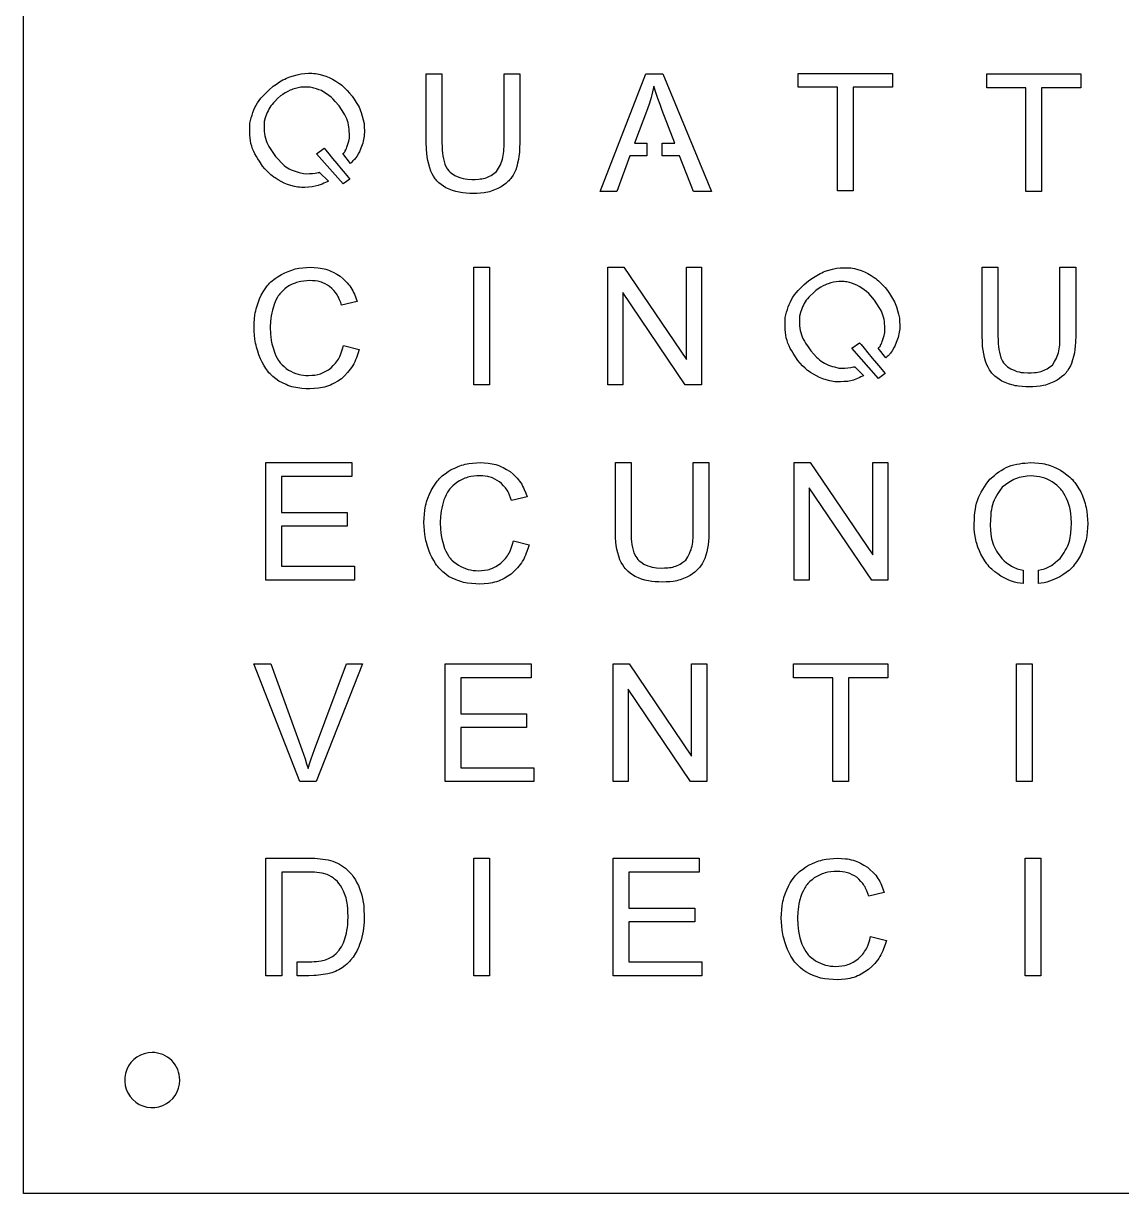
# Model space of a CAD drawing. Header units: millimetres. Extents: x 0 to 210, y 0 to 210.
# Drawn here: x 0.2 to 98.6, y 0 to 104.9 of the extents above; entities that cross this region are included whole.
import ezdxf

# ---------------------------------------------------------------- set-up
doc = ezdxf.new("R2010")
doc.units = ezdxf.units.MM
doc.layers.get('0').update_dxf_attribs({"linetype": 'CONTINUOUS'})

msp = doc.modelspace()

# ---------------------------------------------------------------- linework, layer by layer
at = {"color": 1}
for points in [[(0.188195, 209.743204), (210.099485, 209.743204), (210.099485, -0.030876), (0.188195, -0.030876)], [(42.584837, 91.56827), (42.584837, 91.56827), (42.760037, 91.87776), (42.921461, 92.1911), (42.992281, 92.35036), (43.055341, 92.51202), (43.107731, 92.67656), (43.149441, 92.84398), (43.182421, 93.014), (43.206671, 93.18631), (43.224131, 93.36055), (43.235771, 93.53642), (43.245471, 93.89171), (43.246227, 94.24959), (43.246227, 100.33128), (44.655607, 100.33128), (44.655607, 94.24246), (44.655607, 94.24246), (44.640087, 93.60024), (44.620687, 93.28095), (44.586737, 92.96377), (44.534347, 92.64947), (44.463527, 92.33786), (44.381067, 92.02808), (44.292787, 91.71925), (44.292787, 91.71925), (44.176569, 91.48934), (44.054143, 91.26461), (43.919299, 91.05024), (43.845569, 90.94858), (43.766019, 90.85148), (43.680649, 90.75928), (43.590429, 90.67098), (43.397282, 90.50539), (43.192397, 90.34958), (42.981691, 90.19877), (42.981691, 90.19877), (42.687169, 90.06053), (42.390416, 89.93113), (42.089103, 89.81939), (41.936118, 89.77329), (41.781193, 89.73389), (41.624328, 89.70219), (41.465814, 89.67719), (41.144905, 89.64359), (40.820212, 89.62439), (40.49358, 89.61289), (40.49358, 89.61289), (40.175581, 89.62349), (39.859038, 89.63979), (39.545404, 89.66959), (39.390091, 89.69169), (39.236039, 89.71949), (39.083443, 89.75309), (38.932398, 89.79339), (38.633899, 89.89069), (38.338794, 90.00339), (38.045436, 90.12377), (38.045436, 90.12377), (37.827261, 90.26499), (37.615197, 90.41167), (37.415453, 90.5694), (37.322323, 90.6539), (37.234043, 90.7432), (37.152553, 90.8382), (37.075913, 90.938), (36.936024, 91.14958), (36.808553, 91.37229), (36.687291, 91.60058), (36.687291, 91.60058), (36.587851, 91.92294), (36.494721, 92.24635), (36.415171, 92.57198), (36.355991, 92.90087), (36.318161, 93.23321), (36.295851, 93.56815), (36.279361, 94.24234), (36.279361, 100.33116), (37.688547, 100.33116), (37.688547, 94.24953), (37.688547, 94.24953), (37.695147, 93.73556), (37.706787, 93.47982), (37.729097, 93.22552), (37.765957, 92.97324), (37.817377, 92.72297), (37.945236, 92.2259), (37.945236, 92.2259), (38.104914, 91.92168), (38.195134, 91.77874), (38.298255, 91.64674), (38.416898, 91.52809), (38.548056, 91.42038), (38.831325, 91.22301), (38.831325, 91.22301), (39.198702, 91.06586), (39.385349, 90.99966), (39.575585, 90.94786), (39.769896, 90.91326), (39.967409, 90.89216), (40.367769, 90.87106), (40.367769, 90.87106), (40.672477, 90.87906), (40.973887, 90.89636), (41.122312, 90.91176), (41.2687, 90.93286), (41.412663, 90.96066), (41.553813, 90.99716), (41.691664, 91.04226), (41.825926, 91.09796), (41.957083, 91.16226), (42.085524, 91.23426), (42.336586, 91.39505)], [(56.03718, 92.98444), (54.517373, 92.98444), (53.347792, 89.79266), (51.851306, 89.79266), (55.941208, 100.33128), (57.459492, 100.33128), (61.818179, 89.79266), (60.212732, 89.79266), (58.970499, 92.98444), (57.421638, 92.98444), (57.421638, 94.12025), (58.534634, 94.12025), (57.423171, 97.03886), (57.423171, 97.03886), (57.219547, 97.58029), (57.023393, 98.12421), (56.84082, 98.67265), (56.667657, 99.22425), (56.667657, 99.22425), (56.551536, 98.71345), (56.488476, 98.45934), (56.420566, 98.20677), (56.264671, 97.70701), (56.09403, 97.21137), (54.924449, 94.12023), (56.037454, 94.12023)], [(74.51883, 99.12965), (74.51883, 89.83467), (73.109518, 89.83467), (73.109518, 99.12965), (69.600774, 99.12965), (69.600774, 100.37329), (78.042106, 100.37329), (78.042106, 99.12965)], [(91.403289, 99.08764), (91.403289, 89.79266), (89.993977, 89.79266), (89.993977, 99.08764), (86.485233, 99.08764), (86.485233, 100.33128), (94.926565, 100.33128), (94.926565, 99.08764)], [(29.431168, 90.89943)], [(25.7415, 73.29364), (25.7415, 73.29364), (26.014874, 73.31284), (26.285435, 73.34064), (26.550272, 73.38484), (26.679684, 73.41554), (26.806573, 73.45294), (26.930648, 73.49904), (27.052105, 73.55184), (27.288615, 73.67664), (27.519111, 73.81862), (27.746599, 73.96924), (27.746599, 73.96924), (27.949835, 74.18408), (28.144437, 74.40372), (28.235627, 74.51691), (28.321967, 74.63306), (28.401517, 74.75277), (28.473307, 74.87671), (28.538307, 75.00477), (28.596517, 75.13657), (28.696437, 75.40902), (28.781807, 75.68981), (28.859417, 75.97483), (30.268729, 75.62261), (30.268729, 75.62261), (30.149019, 75.24668), (30.019413, 74.87671), (29.947623, 74.69585), (29.870013, 74.51873), (29.784643, 74.34603), (29.691513, 74.17861), (29.588197, 74.01704), (29.475374, 73.86134), (29.354306, 73.71052), (29.226447, 73.56393), (28.955692, 73.27988), (28.674072, 73.00244), (28.674072, 73.00244), (28.352096, 72.80017), (28.026142, 72.60962), (27.860546, 72.52222), (27.692428, 72.44252), (27.5214, 72.37152), (27.346976, 72.31102), (27.168962, 72.26112), (26.987748, 72.22082), (26.803817, 72.18822), (26.617558, 72.16232), (26.240092, 72.12582), (25.85894, 72.10082), (25.85894, 72.10082), (25.489817, 72.11522), (25.122925, 72.13822), (24.76069, 72.17952), (24.582095, 72.20932), (24.405536, 72.24672), (24.231209, 72.29282), (24.059308, 72.34752), (23.889443, 72.40992), (23.721228, 72.47902), (23.388484, 72.63127), (23.058456, 72.7937), (23.058456, 72.7937), (22.796044, 72.99866), (22.541102, 73.20957), (22.418772, 73.3192), (22.301099, 73.43257), (22.188956, 73.55045), (22.083409, 73.67362), (21.984749, 73.80235), (21.892589, 73.93608), (21.722434, 74.21553), (21.566345, 74.50631), (21.41724, 74.80275), (21.41724, 74.80275), (21.293456, 75.14536), (21.176559, 75.48933), (21.073437, 75.83607), (21.028817, 76.01088), (20.990987, 76.18685), (20.958977, 76.36406), (20.932787, 76.54242), (20.894957, 76.90203), (20.870707, 77.26423), (20.853247, 77.62778), (20.853247, 77.62778), (20.869737, 78.00073), (20.893987, 78.37195), (20.933757, 78.73972), (20.961887, 78.92173), (20.996807, 79.1023), (21.039487, 79.28115), (21.089937, 79.45826), (21.20858, 79.80856), (21.344297, 80.15502), (21.488551, 80.49955), (21.488551, 80.49955), (21.661907, 80.78256), (21.841958, 81.05922), (22.035396, 81.32312), (22.139196, 81.4483), (22.248915, 81.56792), (22.365036, 81.68138), (22.487171, 81.78909), (22.614351, 81.89191), (22.7458, 81.99071), (23.018204, 82.17935), (23.297398, 82.36145), (23.297398, 82.36145), (23.60492, 82.50123), (23.914479, 82.63322), (24.227918, 82.74977), (24.386723, 82.79967), (24.547275, 82.84287), (24.70967, 82.87837), (24.873713, 82.90717), (25.205973, 82.94937), (25.542015, 82.97627), (25.879998, 82.99647), (25.879998, 82.99647), (26.240875, 82.97537), (26.598648, 82.94467), (26.7754, 82.92257), (26.950212, 82.89377), (27.122696, 82.85827), (27.29256, 82.81407), (27.45932, 82.76037), (27.62317, 82.69697), (27.784498, 82.62497), (27.943691, 82.54627), (28.257421, 82.37472), (28.567756, 82.19242), (28.567756, 82.19242), (28.828131, 81.95627), (29.079387, 81.71397), (29.198612, 81.58859), (29.312114, 81.45938), (29.418728, 81.32556), (29.517198, 81.18646), (29.607418, 81.04169), (29.689878, 80.89194), (29.765548, 80.73786), (29.836368, 80.58014), (29.965586, 80.25691), (30.086169, 79.92793), (28.698655, 79.60441), (28.698655, 79.60441), (28.611345, 79.84402), (28.518215, 80.07999), (28.413639, 80.30865), (28.355429, 80.41905), (28.292369, 80.52628), (28.223489, 80.62986), (28.148789, 80.72966), (27.985134, 80.92012), (27.80809, 81.10185), (27.624354, 81.27925), (27.624354, 81.27925), (27.419662, 81.39896), (27.21274, 81.51156), (27.001356, 81.60976), (26.893286, 81.65106), (26.783277, 81.68656), (26.671231, 81.71536), (26.557438, 81.73836), (26.325584, 81.77096), (26.089656, 81.79016), (25.851787, 81.80356), (25.851787, 81.80356), (25.577928, 81.78916), (25.306203, 81.76706), (25.038747, 81.73056), (24.907298, 81.70466), (24.777693, 81.67296), (24.650222, 81.63356), (24.524885, 81.58746), (24.279159, 81.47841), (24.038186, 81.35351), (23.799638, 81.22065), (23.799638, 81.22065), (23.607753, 81.05938), (23.421979, 80.89378), (23.248234, 80.71935), (23.167714, 80.62715), (23.093014, 80.53115), (23.023164, 80.43125), (22.959134, 80.32757), (22.843207, 80.1111), (22.739213, 79.88598), (22.641133, 79.65655), (22.641133, 79.65655), (22.499887, 79.15995), (22.438767, 78.91007), (22.390267, 78.65827), (22.355347, 78.40416), (22.333037, 78.14813), (22.306847, 77.63291), (22.306847, 77.63291), (22.331097, 77.0334), (22.355347, 76.73571), (22.394147, 76.44052), (22.452357, 76.14859), (22.527057, 75.85945), (22.703227, 75.28586), (22.703227, 75.28586), (22.810423, 75.06055), (22.923536, 74.83995), (23.048291, 74.62885), (23.117171, 74.52834), (23.190901, 74.43194), (23.270451, 74.34074), (23.354851, 74.25334), (23.537715, 74.08957), (23.732996, 73.93587), (23.934485, 73.78717), (23.934485, 73.78717), (24.14781, 73.67966), (24.362784, 73.5779), (24.581057, 73.4877), (24.80418, 73.4147), (25.033317, 73.3638), (25.267305, 73.3302), (25.504495, 73.3081)], [(41.940768, 82.99654), (41.940768, 72.45791), (40.531456, 72.45791), (40.531456, 82.99654)], [(53.891232, 80.73929), (53.891232, 72.45792), (52.540038, 72.45792), (52.540038, 82.99654), (53.985671, 82.99654), (59.579315, 74.72235), (59.579315, 82.99654), (60.930508, 82.99654), (60.930508, 72.45792), (59.484885, 72.45792)], [(92.390637, 74.23351), (92.390637, 74.23351), (92.565837, 74.54301), (92.727262, 74.85635), (92.798082, 75.01561), (92.861142, 75.17727), (92.913532, 75.34181), (92.955242, 75.50923), (92.988222, 75.67924), (93.012472, 75.85156), (93.029932, 76.02579), (93.041572, 76.20166), (93.051272, 76.55695), (93.052039, 76.91483), (93.052039, 82.99654), (94.461012, 82.99654), (94.461012, 76.90771), (94.461012, 76.90771), (94.445492, 76.26548), (94.426092, 75.94619), (94.392142, 75.62902), (94.339752, 75.31472), (94.268932, 75.00311), (94.186472, 74.69332), (94.098192, 74.3845), (94.098192, 74.3845), (93.981974, 74.15458), (93.859548, 73.92985), (93.724704, 73.71549), (93.650974, 73.61383), (93.571424, 73.51673), (93.486054, 73.42453), (93.395834, 73.33623), (93.202687, 73.17063), (92.997802, 73.01483), (92.787097, 72.86402), (92.787097, 72.86402), (92.492574, 72.72578), (92.195821, 72.59637), (91.894508, 72.48463), (91.741523, 72.43853), (91.586598, 72.39913), (91.42983, 72.36743), (91.271316, 72.34243), (90.950407, 72.30883), (90.625714, 72.28963), (90.299082, 72.27813), (90.299082, 72.27813), (89.981083, 72.28873), (89.66454, 72.30503), (89.350906, 72.33483), (89.195593, 72.35693), (89.041542, 72.38473), (88.888945, 72.41833), (88.7379, 72.45863), (88.439401, 72.55603), (88.144296, 72.66873), (87.850938, 72.78911), (87.850938, 72.78911), (87.632763, 72.93032), (87.420699, 73.07701), (87.220956, 73.23473), (87.127826, 73.31923), (87.039546, 73.40853), (86.958056, 73.50353), (86.881416, 73.60333), (86.741527, 73.81482), (86.614056, 74.03753), (86.492794, 74.26581), (86.492794, 74.26581), (86.393354, 74.58818), (86.301194, 74.91159), (86.221644, 75.23722), (86.162464, 75.56611), (86.124634, 75.89845), (86.102324, 76.23339), (86.085834, 76.90758), (86.085834, 82.99651), (87.494884, 82.99651), (87.494884, 76.91487), (87.494884, 76.91487), (87.501484, 76.4009), (87.513124, 76.14516), (87.536404, 75.89086), (87.573264, 75.63858), (87.624684, 75.38831), (87.752543, 74.89123), (87.752543, 74.89123), (87.912222, 74.58701), (88.002442, 74.44407), (88.105564, 74.31208), (88.224207, 74.19352), (88.355364, 74.08581), (88.638633, 73.88844), (88.638633, 73.88844), (89.00601, 73.73129), (89.192657, 73.66509), (89.382894, 73.61329), (89.577205, 73.57869), (89.774717, 73.55759), (90.175077, 73.53649), (90.175077, 73.53649), (90.479786, 73.54449), (90.781196, 73.56179), (90.929621, 73.57719), (91.076009, 73.59829), (91.219972, 73.62609), (91.361121, 73.66259), (91.498972, 73.70769), (91.633234, 73.76339), (91.764392, 73.82769), (91.892833, 73.89969), (92.143895, 74.06048)], [(77.393566, 73.47246)], [(29.853471, 56.20201), (29.853471, 54.95836), (21.906124, 54.95836), (21.906124, 65.49699), (29.606484, 65.49699), (29.606484, 64.25335), (23.315436, 64.25335), (23.315436, 61.02563), (29.206929, 61.02563), (29.206929, 59.78917), (23.315436, 59.78917), (23.315436, 56.20201)], [(40.963994, 55.79409), (40.963994, 55.79409), (41.237368, 55.81329), (41.507929, 55.84109), (41.772766, 55.88529), (41.902177, 55.91599), (42.029067, 55.95339), (42.153142, 55.99949), (42.274599, 56.05229), (42.511109, 56.17709), (42.741605, 56.31907), (42.969093, 56.46969), (42.969093, 56.46969), (43.172329, 56.68453), (43.366931, 56.90417), (43.458121, 57.01736), (43.544461, 57.13351), (43.624011, 57.25322), (43.695801, 57.37716), (43.760801, 57.50522), (43.819011, 57.63702), (43.918931, 57.90946), (44.004301, 58.19026), (44.081911, 58.47528), (45.491224, 58.12306), (45.491224, 58.12306), (45.371513, 57.74713), (45.241908, 57.37716), (45.170118, 57.1963), (45.092508, 57.01918), (45.007138, 56.84648), (44.914008, 56.67906), (44.810693, 56.51749), (44.69787, 56.36179), (44.576802, 56.21097), (44.448943, 56.06438), (44.178188, 55.78033), (43.896568, 55.50289), (43.896568, 55.50289), (43.574592, 55.30062), (43.248638, 55.11007), (43.083042, 55.02267), (42.914924, 54.94297), (42.743895, 54.87197), (42.569472, 54.81147), (42.391458, 54.76157), (42.210244, 54.72127), (42.026313, 54.68867), (41.840054, 54.66277), (41.462588, 54.62627), (41.081436, 54.60127), (41.081436, 54.60127), (40.712313, 54.61567), (40.345421, 54.63867), (39.983186, 54.67997), (39.80459, 54.70977), (39.628032, 54.74717), (39.453705, 54.79327), (39.281804, 54.84797), (39.111939, 54.91037), (38.943724, 54.97947), (38.61098, 55.13172), (38.280952, 55.29415), (38.280952, 55.29415), (38.01854, 55.49911), (37.763598, 55.71002), (37.641268, 55.81965), (37.523595, 55.93302), (37.411451, 56.0509), (37.305905, 56.17407), (37.207245, 56.3028), (37.115085, 56.43653), (36.94493, 56.71598), (36.788841, 57.00676), (36.639736, 57.3032), (36.639736, 57.3032), (36.515951, 57.64581), (36.399054, 57.98977), (36.295933, 58.33652), (36.251303, 58.51133), (36.213473, 58.6873), (36.181463, 58.86451), (36.155273, 59.04287), (36.117443, 59.40248), (36.093193, 59.76468), (36.075733, 60.12823), (36.075733, 60.12823), (36.092223, 60.50118), (36.116473, 60.8724), (36.156243, 61.24017), (36.184373, 61.42218), (36.219293, 61.60275), (36.261973, 61.7816), (36.312423, 61.95871), (36.431066, 62.30901), (36.566783, 62.65547), (36.711037, 63), (36.711037, 63), (36.884393, 63.28301), (37.064444, 63.55967), (37.257882, 63.82357), (37.361682, 63.94875), (37.471401, 64.06836), (37.587522, 64.18183), (37.709657, 64.28954), (37.836837, 64.39236), (37.968286, 64.49116), (38.24069, 64.6798), (38.519884, 64.8619), (38.519884, 64.8619), (38.827406, 65.00168), (39.136965, 65.13367), (39.450404, 65.25022), (39.609209, 65.30012), (39.769761, 65.34332), (39.932156, 65.37882), (40.096199, 65.40762), (40.428459, 65.44982), (40.764501, 65.47672), (41.102484, 65.49692), (41.102484, 65.49692), (41.463361, 65.47582), (41.821134, 65.44512), (41.997886, 65.42302), (42.172698, 65.39422), (42.345181, 65.35872), (42.515046, 65.31452), (42.681806, 65.26072), (42.845656, 65.19732), (43.006983, 65.12532), (43.166177, 65.04662), (43.479907, 64.87507), (43.790242, 64.69277), (43.790242, 64.69277), (44.050617, 64.45662), (44.301873, 64.21432), (44.421098, 64.08894), (44.534599, 63.95973), (44.641213, 63.82591), (44.739683, 63.68681), (44.829903, 63.54204), (44.912363, 63.39229), (44.988033, 63.23821), (45.058853, 63.08049), (45.188071, 62.75726), (45.308654, 62.42828), (43.92114, 62.10476), (43.92114, 62.10476), (43.83383, 62.34437), (43.7407, 62.58034), (43.636124, 62.809), (43.577914, 62.9194), (43.514854, 63.02663), (43.445974, 63.13021), (43.371274, 63.23001), (43.207619, 63.42047), (43.030575, 63.60219), (42.846838, 63.7796), (42.846838, 63.7796), (42.642147, 63.89931), (42.435225, 64.01191), (42.22384, 64.11011), (42.115771, 64.15141), (42.005762, 64.18691), (41.893715, 64.21571), (41.779923, 64.23871), (41.548069, 64.27131), (41.312141, 64.29051), (41.074272, 64.30391), (41.074272, 64.30391), (40.800413, 64.28951), (40.528688, 64.26741), (40.261232, 64.23091), (40.129783, 64.20501), (40.000178, 64.17331), (39.872707, 64.13391), (39.74737, 64.08781), (39.501644, 63.97876), (39.260671, 63.85386), (39.022123, 63.721), (39.022123, 63.721), (38.830238, 63.55973), (38.644464, 63.39413), (38.470719, 63.2197), (38.390199, 63.1275), (38.315499, 63.0315), (38.245649, 62.9316), (38.181619, 62.82792), (38.065692, 62.61145), (37.961697, 62.38633), (37.863617, 62.1569), (37.863617, 62.1569), (37.722371, 61.6603), (37.661251, 61.41042), (37.612751, 61.15861), (37.577831, 60.90451), (37.555521, 60.64848), (37.529331, 60.13326), (37.529331, 60.13326), (37.553581, 59.53375), (37.577831, 59.23606), (37.616631, 58.94087), (37.674841, 58.64894), (37.749541, 58.35979), (37.925711, 57.78621), (37.925711, 57.78621), (38.032907, 57.5609), (38.14602, 57.3403), (38.270775, 57.1292), (38.339655, 57.02869), (38.413385, 56.93229), (38.492935, 56.84109), (38.577335, 56.75369), (38.760198, 56.58992), (38.95548, 56.43622), (39.156969, 56.28752), (39.156969, 56.28752), (39.370294, 56.18001), (39.585268, 56.07825), (39.803541, 55.98805), (40.026664, 55.91505), (40.255801, 55.86415), (40.489789, 55.83055), (40.726979, 55.80845)], [(59.526279, 56.73419), (59.526279, 56.73419), (59.701479, 57.04369), (59.862904, 57.35703), (59.933724, 57.51629), (59.996784, 57.67795), (60.049174, 57.84249), (60.090884, 58.00991), (60.122894, 58.17992), (60.147144, 58.35224), (60.164604, 58.52647), (60.176244, 58.70234), (60.185944, 59.05763), (60.18671, 59.41551), (60.18671, 65.49716), (61.596023, 65.49716), (61.596023, 59.40833), (61.596023, 59.40833), (61.580503, 58.7661), (61.561103, 58.44681), (61.527153, 58.12964), (61.474763, 57.81534), (61.403943, 57.50373), (61.321483, 57.19395), (61.233203, 56.88512), (61.233203, 56.88512), (61.116986, 56.65521), (60.994559, 56.43047), (60.859715, 56.21611), (60.785985, 56.11445), (60.706435, 56.01735), (60.621065, 55.92515), (60.530845, 55.83685), (60.337698, 55.67126), (60.132813, 55.51545), (59.922108, 55.36464), (59.922108, 55.36464), (59.627585, 55.2264), (59.330832, 55.097), (59.029616, 54.98525), (58.876631, 54.93915), (58.721706, 54.90075), (58.564938, 54.86905), (58.406424, 54.84405), (58.085515, 54.81045), (57.760823, 54.79125), (57.43419, 54.77975), (57.43419, 54.77975), (57.116191, 54.79035), (56.799648, 54.80665), (56.486015, 54.83645), (56.330702, 54.85855), (56.17665, 54.88545), (56.024053, 54.91905), (55.873009, 54.95935), (55.574509, 55.05665), (55.279405, 55.16935), (54.986046, 55.28973), (54.986046, 55.28973), (54.767871, 55.43094), (54.555807, 55.57763), (54.356064, 55.73535), (54.262934, 55.81985), (54.174654, 55.90915), (54.092194, 56.00415), (54.015554, 56.10395), (53.875665, 56.31544), (53.748194, 56.53815), (53.626932, 56.76644), (53.626932, 56.76644), (53.527502, 57.0888), (53.434372, 57.41221), (53.354822, 57.73784), (53.295642, 58.06673), (53.257812, 58.39907), (53.236472, 58.73401), (53.219982, 59.4082), (53.219982, 65.49696), (54.629294, 65.49696), (54.629294, 59.41532), (54.629294, 59.41532), (54.635894, 58.90134), (54.648504, 58.64561), (54.671784, 58.39131), (54.708644, 58.13902), (54.760054, 57.88876), (54.887914, 57.39168), (54.887914, 57.39168), (55.047592, 57.08746), (55.137812, 56.94452), (55.240934, 56.81253), (55.35948, 56.69397), (55.490637, 56.58626), (55.773907, 56.38889), (55.773907, 56.38889), (56.141283, 56.23174), (56.32793, 56.16554), (56.518167, 56.11374), (56.712478, 56.07914), (56.90999, 56.05804), (57.31035, 56.03694), (57.31035, 56.03694), (57.615059, 56.04494), (57.916469, 56.06224), (58.064894, 56.07764), (58.211282, 56.09874), (58.355245, 56.12654), (58.496394, 56.16304), (58.634245, 56.20814), (58.768507, 56.26384), (58.899665, 56.32814), (59.028106, 56.40014), (59.279168, 56.56093)], [(70.590286, 63.23973), (70.590286, 54.95836), (69.239092, 54.95836), (69.239092, 65.49699), (70.684725, 65.49699), (76.278378, 57.2228), (76.278378, 65.49699), (77.629572, 65.49699), (77.629572, 54.95836), (76.183939, 54.95836)], [(91.13042, 54.64125), (91.13042, 55.85827), (91.13042, 55.85827), (91.405346, 55.90917), (91.539705, 55.94177), (91.671444, 55.98017), (91.800371, 56.02527), (91.926096, 56.07707), (92.048619, 56.13657), (92.168135, 56.20277), (92.285032, 56.27577), (92.399601, 56.35357), (92.623112, 56.52233), (92.841385, 56.70329), (93.057038, 56.89029), (93.057038, 56.89029), (93.299272, 57.24452), (93.415587, 57.42327), (93.526081, 57.60394), (93.628912, 57.7873), (93.722042, 57.97392), (93.803532, 58.16438), (93.871442, 58.35935), (93.926742, 58.55874), (93.970402, 58.76196), (94.004352, 58.96855), (94.030542, 59.17792), (94.064492, 59.60262), (94.084862, 60.03173), (94.084862, 60.03173), (94.057702, 60.60964), (94.030542, 60.8959), (93.986882, 61.179), (93.922852, 61.45797), (93.840392, 61.73339), (93.746292, 62.00641), (93.645983, 62.27827), (93.645983, 62.27827), (93.526273, 62.49916), (93.401421, 62.71564), (93.266189, 62.92328), (93.193429, 63.02248), (93.115819, 63.11748), (93.033359, 63.20868), (92.946049, 63.29608), (92.759887, 63.46053), (92.563054, 63.61585), (92.360885, 63.76657), (92.360885, 63.76657), (92.137762, 63.88263), (91.912796, 63.99226), (91.684144, 64.08906), (91.567829, 64.13036), (91.449962, 64.16586), (91.209086, 64.21966), (90.962778, 64.25516), (90.71288, 64.27816), (90.461236, 64.29446), (90.461236, 64.29446), (90.101523, 64.26086), (89.746661, 64.21576), (89.572528, 64.18506), (89.401402, 64.14666), (89.233963, 64.09966), (89.070695, 64.04206), (88.911987, 63.97296), (88.757547, 63.89326), (88.606696, 63.80496), (88.458853, 63.70876), (88.169958, 63.49997), (87.885815, 63.27917), (87.885815, 63.27917), (87.618262, 62.89979), (87.490306, 62.70808), (87.369431, 62.51397), (87.25787, 62.3167), (87.15805, 62.11539), (87.07268, 61.90938), (87.00283, 61.69799), (86.94656, 61.48171), (86.9029, 61.2612), (86.87089, 61.03704), (86.84761, 60.80982), (86.82045, 60.34855), (86.80784, 59.88238), (86.80784, 59.88238), (86.83112, 59.46997), (86.86798, 59.06217), (86.89514, 58.86135), (86.93006, 58.6634), (86.97469, 58.46891), (87.03096, 58.27835), (87.09984, 58.09231), (87.1823, 57.91087), (87.27543, 57.73327), (87.377775, 57.55894), (87.487493, 57.3872), (87.602741, 57.21738), (87.842453, 56.881), (87.842453, 56.881), (88.056166, 56.69726), (88.272401, 56.51938), (88.493778, 56.35321), (88.722721, 56.2047), (88.84088, 56.1385), (88.961851, 56.079), (89.086024, 56.0272), (89.213301, 55.9821), (89.343391, 55.9437), (89.475907, 55.9111), (89.747244, 55.8602), (89.747244, 54.64117), (89.747244, 54.64117), (89.484832, 54.67477), (89.226106, 54.72177), (88.972037, 54.78517), (88.723109, 54.86677), (88.478353, 54.96407), (88.236798, 55.07284), (87.758927, 55.30957), (87.758927, 55.30957), (87.481479, 55.50723), (87.210821, 55.71094), (86.953745, 55.92684), (86.832385, 56.04127), (86.71704, 56.16107), (86.608195, 56.28664), (86.505267, 56.41758), (86.31377, 56.69232), (86.135854, 56.97917), (85.964728, 57.27206), (85.964728, 57.27206), (85.832309, 57.58818), (85.707069, 57.90593), (85.596187, 58.22695), (85.548657, 58.38918), (85.506947, 58.55286), (85.472027, 58.71807), (85.443897, 58.88473), (85.402187, 59.22149), (85.375027, 59.56151), (85.354657, 59.90317), (85.354657, 59.90317), (85.386667, 60.4685), (85.408007, 60.7492), (85.436137, 61.0275), (85.472997, 61.30263), (85.521507, 61.57382), (85.583597, 61.84031), (85.661207, 62.10123), (85.756277, 62.35582), (85.869099, 62.60417), (85.997346, 62.84704), (86.138302, 63.0854), (86.28954, 63.32012), (86.448443, 63.55215), (86.779053, 64.01159), (86.779053, 64.01159), (87.178249, 64.34115), (87.38032, 64.50013), (87.585302, 64.65209), (87.794165, 64.79465), (88.007975, 64.92559), (88.227605, 65.04242), (88.454124, 65.14293), (88.687918, 65.22643), (88.928211, 65.29363), (89.174132, 65.34743), (89.424709, 65.39063), (89.678972, 65.42523), (89.936048, 65.45303), (90.454857, 65.49723), (90.454857, 65.49723), (90.805063, 65.47613), (91.153038, 65.44633), (91.496453, 65.40023), (91.665736, 65.36853), (91.833078, 65.32913), (91.998286, 65.28213), (92.161457, 65.22743), (92.482754, 65.09946), (92.799394, 64.95422), (93.113707, 64.80033), (93.113707, 64.80033), (93.392804, 64.60594), (93.665111, 64.4053), (93.79656, 64.30066), (93.92374, 64.19218), (94.045778, 64.079), (94.161802, 63.96035), (94.271327, 63.83574), (94.374836, 63.70576), (94.567498, 63.43265), (94.746578, 63.14725), (94.918868, 62.8556), (94.918868, 62.8556), (95.058077, 62.51548), (95.189235, 62.17364), (95.304289, 61.82823), (95.352799, 61.65371), (95.394509, 61.47755), (95.429429, 61.29986), (95.457559, 61.12073), (95.497339, 60.75891), (95.522559, 60.39374), (95.540019, 60.02693), (95.540019, 60.02693), (95.521589, 59.65407), (95.495399, 59.28295), (95.452719, 58.91547), (95.423619, 58.73364), (95.386759, 58.55336), (95.342139, 58.3749), (95.290719, 58.19807), (95.169748, 57.84845), (95.031897, 57.50266), (94.885703, 57.1588), (94.885703, 57.1588), (94.708368, 56.86773), (94.524244, 56.5832), (94.427234, 56.44544), (94.326149, 56.31171), (94.219923, 56.18288), (94.107683, 56.05981), (93.988749, 55.94308), (93.863703, 55.8322), (93.733321, 55.72632), (93.598574, 55.62466), (93.31938, 55.43055), (93.033103, 55.24306), (93.033103, 55.24306), (92.572985, 55.03408), (92.34084, 54.93758), (92.10627, 54.85118), (91.868402, 54.77728), (91.626459, 54.71868), (91.380635, 54.67548)], [(30.57573, 47.43961), (26.405912, 36.90097), (24.960279, 36.90097), (20.834057, 47.43961), (22.359597, 47.43961), (25.127369, 39.78364), (25.127369, 39.78364), (25.278316, 39.35578), (25.423346, 38.92609), (25.55819, 38.49323), (25.686728, 38.05836), (25.686728, 38.05836), (25.817789, 38.49371), (25.95564, 38.92686), (26.104744, 39.35635), (26.260542, 39.78364), (29.137286, 47.43961)], [(45.910755, 38.14462), (45.910755, 36.90098), (37.963418, 36.90098), (37.963418, 47.43961), (45.663768, 47.43961), (45.663768, 46.19597), (39.37272, 46.19597), (39.37272, 42.96823), (45.264223, 42.96823), (45.264223, 41.73177), (39.37272, 41.73177), (39.37272, 38.14462)], [(54.367221, 45.18235), (54.367221, 36.90097), (53.016028, 36.90097), (53.016028, 47.43961), (54.46166, 47.43961), (60.055304, 39.16541), (60.055304, 47.43961), (61.406497, 47.43961), (61.406497, 36.90097), (59.960874, 36.90097)], [(74.09738, 46.19597), (74.09738, 36.90097), (72.688068, 36.90097), (72.688068, 46.19597), (69.179324, 46.19597), (69.179324, 47.43961), (77.620656, 47.43961), (77.620656, 46.19597)], [(90.571216, 47.43961), (90.571216, 36.90096), (89.161913, 36.90096), (89.161913, 47.43961)], [(23.329599, 19.49638), (21.920287, 19.49638), (21.920287, 30.03501), (25.588855, 30.03501), (25.588855, 30.03501), (26.065853, 30.03001), (26.303915, 30.02301), (26.541396, 30.00961), (26.778197, 29.98751), (27.014222, 29.95771), (27.485012, 29.88381), (27.485012, 29.88381), (27.90749, 29.75949), (28.113345, 29.68649), (28.312798, 29.60109), (28.504199, 29.49905), (28.688809, 29.38337), (29.046775, 29.12936), (29.046775, 29.12936), (29.247877, 28.93429), (29.443352, 28.73529), (29.627574, 28.5286), (29.713914, 28.42109), (29.795404, 28.31021), (29.942471, 28.07789), (30.073241, 27.83435), (30.193145, 27.58331), (30.307617, 27.32853), (30.307617, 27.32853), (30.491742, 26.71559), (30.569352, 26.40676), (30.630472, 26.09506), (30.672182, 25.78009), (30.698372, 25.46253), (30.725532, 24.82318), (30.725532, 24.82318), (30.708072, 24.28405), (30.690612, 24.01564), (30.662482, 23.74867), (30.620772, 23.48353), (30.567422, 23.21992), (30.441697, 22.69538), (30.441697, 22.69538), (30.303263, 22.29143), (30.226623, 22.09271), (30.142223, 21.89803), (30.047153, 21.70843), (29.941994, 21.52335), (29.71567, 21.16067), (29.71567, 21.16067), (29.502442, 20.89245), (29.390978, 20.76314), (29.27379, 20.63959), (29.149229, 20.52343), (29.018362, 20.41361), (28.745958, 20.20453), (28.745958, 20.20453), (28.444645, 20.03403), (28.291079, 19.95533), (28.13402, 19.88523), (27.972886, 19.82473), (27.808551, 19.77093), (27.474643, 19.67593), (27.474643, 19.67593), (27.050806, 19.59623), (26.838257, 19.56263), (26.624835, 19.53673), (26.410443, 19.51943), (26.195372, 19.50793), (25.763872, 19.49743), (24.714738, 19.49743), (24.714738, 20.74088), (25.604029, 20.74088), (25.604029, 20.74088), (26.02253, 20.74788), (26.230907, 20.75838), (26.438314, 20.77658), (26.644364, 20.80438), (26.849152, 20.84178), (27.256593, 20.93398), (27.256593, 20.93398), (27.517744, 21.03288), (27.644633, 21.08858), (27.767157, 21.15198), (27.884054, 21.22488), (27.996003, 21.30548), (28.211754, 21.48097), (28.211754, 21.48097), (28.462039, 21.7823), (28.577384, 21.93869), (28.680894, 22.10188), (28.771114, 22.27295), (28.850664, 22.45007), (28.99259, 22.81447), (28.99259, 22.81447), (29.119382, 23.31414), (29.172732, 23.56547), (29.213482, 23.81852), (29.240642, 24.07349), (29.257132, 24.3299), (29.272652, 24.84531), (29.272652, 24.84531), (29.264952, 25.17689), (29.250402, 25.50683), (29.221302, 25.83342), (29.198992, 25.99498), (29.169892, 26.15511), (29.134002, 26.3136), (29.090352, 26.47027), (29.039902, 26.6254), (28.983642, 26.77919), (28.858499, 27.08398), (28.72414, 27.38666), (28.72414, 27.38666), (28.593274, 27.5754), (28.458042, 27.75923), (28.313982, 27.93328), (28.156729, 28.09254), (28.071359, 28.16554), (27.982109, 28.23374), (27.793133, 28.35749), (27.594263, 28.47009), (27.390445, 28.57723), (27.390445, 28.57723), (26.941968, 28.68542), (26.716226, 28.72862), (26.488834, 28.75932), (26.259794, 28.77852), (26.029492, 28.78852), (25.566949, 28.79352), (23.329491, 28.79352)], [(41.940768, 30.03501), (41.940768, 19.49637), (40.531456, 19.49637), (40.531456, 30.03501)], [(60.976598, 20.74002), (60.976598, 19.49637), (53.02925, 19.49637), (53.02925, 30.03501), (60.729601, 30.03501), (60.729601, 28.79136), (54.438562, 28.79136), (54.438562, 25.56363), (60.330055, 25.56363), (60.330055, 24.32718), (54.438562, 24.32718), (54.438562, 20.74002)], [(72.972986, 20.33221), (72.972986, 20.33221), (73.24636, 20.35141), (73.516921, 20.37921), (73.781758, 20.42341), (73.91117, 20.45411), (74.038059, 20.49151), (74.162134, 20.53761), (74.283591, 20.59041), (74.520101, 20.71521), (74.750597, 20.85719), (74.978085, 21.00781), (74.978085, 21.00781), (75.181321, 21.22265), (75.375923, 21.4423), (75.467113, 21.55548), (75.553453, 21.67164), (75.633003, 21.79135), (75.704793, 21.91528), (75.769793, 22.04334), (75.828003, 22.17515), (75.927923, 22.44759), (76.012323, 22.72838), (76.089933, 23.0134), (77.499235, 22.66118), (77.499235, 22.66118), (77.379525, 22.28526), (77.24992, 21.91528), (77.17813, 21.73442), (77.10052, 21.5573), (77.01515, 21.3846), (76.92105, 21.21718), (76.817734, 21.05562), (76.704912, 20.89991), (76.583843, 20.7491), (76.455984, 20.60251), (76.185229, 20.31835), (75.903609, 20.04092), (75.903609, 20.04092), (75.581633, 19.83865), (75.255777, 19.6481), (75.090181, 19.5607), (74.922062, 19.481), (74.751034, 19.41), (74.57661, 19.3495), (74.398597, 19.2996), (74.217382, 19.2593), (74.033451, 19.2267), (73.847192, 19.2008), (73.469726, 19.1643), (73.088671, 19.1393), (73.088671, 19.1393), (72.719548, 19.1537), (72.352753, 19.1767), (71.990518, 19.218), (71.811923, 19.2478), (71.635365, 19.2852), (71.461038, 19.3313), (71.289136, 19.386), (71.119272, 19.4484), (70.951056, 19.5175), (70.618312, 19.66975), (70.288284, 19.83218), (70.288284, 19.83218), (70.025872, 20.03714), (69.77093, 20.24804), (69.6486, 20.35767), (69.530927, 20.47105), (69.418881, 20.58893), (69.313334, 20.7121), (69.214674, 20.84083), (69.122514, 20.97456), (68.952359, 21.25401), (68.79627, 21.54478), (68.647166, 21.84123), (68.647166, 21.84123), (68.523381, 22.18384), (68.406484, 22.5278), (68.303362, 22.87455), (68.258742, 23.04936), (68.220912, 23.22532), (68.188902, 23.40254), (68.162712, 23.5809), (68.124882, 23.94051), (68.100632, 24.30271), (68.083172, 24.66625), (68.083172, 24.66625), (68.099662, 25.0392), (68.123912, 25.41043), (68.163682, 25.7782), (68.191812, 25.96021), (68.226732, 26.14078), (68.269422, 26.31963), (68.319862, 26.49674), (68.438505, 26.84704), (68.574222, 27.19349), (68.718476, 27.53803), (68.718476, 27.53803), (68.891833, 27.82103), (69.071883, 28.0977), (69.265321, 28.3616), (69.369122, 28.48678), (69.478743, 28.60639), (69.594864, 28.71986), (69.716999, 28.82757), (69.84418, 28.93039), (69.975628, 29.02919), (70.247935, 29.21782), (70.52713, 29.39993), (70.52713, 29.39993), (70.834651, 29.5397), (71.144113, 29.6717), (71.457552, 29.78824), (71.616358, 29.83814), (71.776909, 29.88134), (71.939304, 29.91684), (72.103348, 29.94564), (72.43551, 29.98784), (72.771552, 30.01474), (73.109535, 30.03494), (73.109535, 30.03494), (73.470412, 30.01384), (73.828185, 29.98314), (74.004937, 29.96104), (74.179749, 29.93224), (74.352233, 29.89674), (74.522097, 29.85254), (74.688857, 29.79784), (74.852707, 29.73444), (75.014035, 29.66244), (75.173228, 29.58374), (75.486958, 29.41229), (75.797293, 29.23008), (75.797293, 29.23008), (76.057765, 28.99393), (76.308924, 28.75163), (76.428149, 28.62625), (76.541651, 28.49704), (76.648168, 28.36322), (76.746638, 28.22412), (76.836858, 28.07935), (76.919318, 27.9296), (76.994988, 27.77552), (77.065808, 27.6178), (77.195025, 27.29447), (77.315608, 26.96549), (75.928094, 26.64198), (75.928094, 26.64198), (75.840784, 26.88159), (75.747654, 27.11755), (75.643077, 27.34622), (75.584867, 27.45661), (75.521807, 27.56384), (75.452927, 27.66743), (75.378227, 27.76723), (75.214571, 27.95769), (75.037528, 28.13942), (74.853791, 28.31682), (74.853791, 28.31682), (74.6491, 28.43653), (74.442177, 28.54914), (74.230793, 28.64734), (74.122724, 28.68864), (74.012714, 28.72414), (73.900668, 28.75294), (73.786875, 28.77594), (73.555021, 28.80854), (73.319093, 28.82874), (73.081225, 28.84214), (73.081225, 28.84214), (72.807365, 28.82774), (72.535641, 28.80564), (72.268184, 28.76914), (72.136736, 28.74324), (72.00713, 28.71154), (71.879659, 28.67214), (71.754225, 28.62604), (71.508499, 28.51709), (71.267526, 28.39219), (71.028979, 28.25933), (71.028979, 28.25933), (70.83719, 28.09806), (70.651416, 27.93246), (70.477671, 27.75803), (70.397151, 27.66583), (70.321481, 27.56983), (70.251631, 27.46993), (70.187601, 27.36625), (70.071674, 27.14978), (69.96768, 26.92466), (69.8696, 26.69523), (69.8696, 26.69523), (69.728353, 26.19863), (69.667233, 25.94875), (69.617753, 25.69694), (69.582833, 25.44284), (69.560523, 25.18681), (69.534333, 24.67159), (69.534333, 24.67159), (69.558583, 24.07208), (69.582833, 23.77439), (69.621633, 23.4792), (69.679843, 23.18727), (69.754543, 22.89812), (69.930713, 22.32454), (69.930713, 22.32454), (70.037909, 22.09923), (70.151022, 21.87863), (70.275777, 21.66753), (70.344657, 21.56702), (70.418387, 21.47072), (70.497937, 21.37852), (70.582337, 21.29122), (70.765201, 21.12744), (70.960482, 20.97375), (71.161971, 20.82505), (71.161971, 20.82505), (71.375296, 20.71753), (71.59027, 20.61587), (71.808543, 20.52567), (72.031666, 20.45267), (72.260706, 20.40177), (72.494694, 20.36817), (72.731884, 20.34607)], [(91.334985, 30.03501), (91.334985, 19.49637), (89.925672, 19.49637), (89.925672, 30.03501)], [(11.728397, 12.613539)]]:
    msp.add_lwpolyline(points, close=True, dxfattribs=at)
for points in [[(26.581899, 90.31899), (26.071044, 90.20013), (26.071044, 90.20013), (25.741016, 90.17483), (25.413123, 90.15793), (25.089303, 90.15818), (24.929431, 90.16718), (24.771402, 90.18398), (24.615313, 90.20888), (24.46097, 90.24128), (24.156552, 90.32408), (23.856113, 90.42378), (23.557807, 90.53198), (23.557807, 90.53198), (23.277351, 90.68056), (23.001649, 90.83474), (22.735647, 91.00003), (22.607885, 91.08873), (22.484004, 91.18193), (22.364681, 91.28043), (22.249919, 91.38413), (22.029997, 91.60282), (21.819873, 91.83272), (21.614115, 92.06794), (21.614115, 92.06794), (21.325996, 92.49707), (21.187271, 92.71346), (21.055241, 92.93223), (20.931941, 93.15401), (20.820089, 93.37999), (20.721619, 93.61083), (20.638189, 93.84708), (20.572219, 94.08935), (20.523719, 94.33789), (20.490739, 94.59183), (20.470369, 94.85024), (20.460669, 95.11222), (20.458069, 95.37698), (20.465869, 95.91083), (20.465869, 95.91083), (20.600131, 96.39226), (20.672891, 96.63024), (20.751471, 96.86495), (20.837811, 97.09515), (20.935301, 97.31989), (21.044825, 97.53809), (21.169095, 97.74852), (21.30811, 97.95126), (21.461774, 98.14595), (21.627564, 98.3343), (21.80257, 98.51794), (21.98524, 98.69755), (22.174021, 98.874), (22.561576, 99.22132), (22.561576, 99.22132), (22.851442, 99.41888), (23.144315, 99.60876), (23.442621, 99.78406), (23.594635, 99.86376), (23.749366, 99.93676), (23.90662, 100.00296), (24.066492, 100.06246), (24.392639, 100.16499), (24.724608, 100.25239), (25.059583, 100.33209), (25.059583, 100.33209), (25.389029, 100.36089), (25.716437, 100.38109), (25.878929, 100.38509), (26.040063, 100.38409), (26.199741, 100.37609), (26.357673, 100.36069), (26.513762, 100.33669), (26.668105, 100.30499), (26.97262, 100.22439), (27.273156, 100.12649), (27.571656, 100.01984), (27.571656, 100.01984), (27.870932, 99.85798), (28.164678, 99.68999), (28.447559, 99.50951), (28.582888, 99.41251), (28.713657, 99.31027), (28.839964, 99.20266), (28.961712, 99.08986), (29.193954, 98.85179), (29.416495, 98.60248), (29.633797, 98.34732), (29.633797, 98.34732), (29.825974, 98.06595), (30.010972, 97.78112), (30.180836, 97.48891), (30.258446, 97.33944), (30.329266, 97.18642), (30.393296, 97.02994), (30.450536, 96.87049), (30.548416, 96.54361), (30.630876, 96.20925), (30.705576, 95.87124), (30.705576, 95.87124), (30.725946, 95.55253), (30.737586, 95.23449), (30.736486, 95.07581), (30.730386, 94.91751), (30.716806, 94.75968), (30.695466, 94.6024), (30.666366, 94.44541), (30.628536, 94.28893), (30.583916, 94.13286), (30.533476, 93.97732), (30.419198, 93.66704), (30.295996, 93.35715), (30.295996, 93.35715), (30.236816, 93.25519), (30.046482, 92.92592)], [(29.073133, 93.52789), (29.125523, 93.65179), (29.174023, 93.77771), (29.257453, 94.03584), (29.330213, 94.29979), (29.397153, 94.56643), (29.397153, 94.56643), (29.393053, 94.97034), (29.386553, 95.17049), (29.373943, 95.36854), (29.354543, 95.5638), (29.325443, 95.75551), (29.284703, 95.94309), (29.230373, 96.12567), (29.163433, 96.30375), (29.085823, 96.47751), (28.998513, 96.64781), (28.903443, 96.81542), (28.694871, 97.14383), (28.473107, 97.46715), (28.473107, 97.46715), (28.131049, 97.86948), (27.950708, 98.06042), (27.759016, 98.23907), (27.553452, 98.40236), (27.335277, 98.55183), (27.109146, 98.69247), (26.878748, 98.8285), (26.878748, 98.8285), (26.661251, 98.9159), (26.442009, 98.9965), (26.219468, 99.0647), (26.106645, 99.0925), (25.992271, 99.1146), (25.876247, 99.1309), (25.758574, 99.1415), (25.519541, 99.1475), (25.277113, 99.1405), (25.033036, 99.1271), (25.033036, 99.1271), (24.791481, 99.0753), (24.552061, 99.0177), (24.316811, 98.9486), (24.201758, 98.9073), (24.087965, 98.8612), (23.866976, 98.75378), (23.651711, 98.62984), (23.44052, 98.49468), (23.231561, 98.35356), (23.231561, 98.35356), (22.964492, 98.11069), (22.707707, 97.86234), (22.586639, 97.73418), (22.472458, 97.60219), (22.366038, 97.46616), (22.268158, 97.32523), (22.180848, 97.17864), (22.102268, 97.02725), (22.031448, 96.87164), (21.967418, 96.71209), (21.853431, 96.38532), (21.750601, 96.05249), (21.750601, 96.05249), (21.748501, 95.61503), (21.754001, 95.39807), (21.765641, 95.1839), (21.786981, 94.97299), (21.818991, 94.76641), (21.865561, 94.56525), (21.927651, 94.36959), (22.003321, 94.17866), (22.090631, 93.99236), (22.189481, 93.81047), (22.297065, 93.63165), (22.531344, 93.28086), (22.779787, 92.93541), (22.779787, 92.93541), (23.026968, 92.65072), (23.282396, 92.37761), (23.415299, 92.24861), (23.552859, 92.1263), (23.696143, 92.01242), (23.846509, 91.90853), (24.004344, 91.81563), (24.170425, 91.73433), (24.342909, 91.66223), (24.520825, 91.59813), (24.703301, 91.54033), (24.889075, 91.48733), (25.266055, 91.38923), (25.266055, 91.38923), (25.537683, 91.38623), (25.80805, 91.38923), (26.075992, 91.40333), (26.34015, 91.43483), (26.470822, 91.45863), (26.599943, 91.48893)], [(29.431216, 90.89943), (28.830045, 90.46433), (26.441204, 93.17985), (27.122893, 93.66277)], [(29.484261, 92.30237), (28.809363, 93.18431), (28.809363, 93.18431)], [(29.485182, 92.30245), (29.484261, 92.30237)], [(26.724503, 91.50293), (27.521925, 90.70745)], [(74.544307, 72.89203), (74.033452, 72.77316), (74.033452, 72.77316), (73.703424, 72.74786), (73.375531, 72.73096), (73.051711, 72.73121), (72.891839, 72.74021), (72.73381, 72.75701), (72.577721, 72.78191), (72.423378, 72.81431), (72.118961, 72.89711), (71.818521, 72.99681), (71.520215, 73.10501), (71.520215, 73.10501), (71.239759, 73.2536), (70.964057, 73.40778), (70.698056, 73.57307), (70.570293, 73.66177), (70.446412, 73.75497), (70.327089, 73.85347), (70.212327, 73.95717), (69.992405, 74.17586), (69.782281, 74.40575), (69.576523, 74.64098), (69.576523, 74.64098), (69.288404, 75.07011), (69.149679, 75.2865), (69.017649, 75.50527), (68.894349, 75.72704), (68.782497, 75.95302), (68.684037, 76.18387), (68.600607, 76.42012), (68.534637, 76.66239), (68.486137, 76.91093), (68.453157, 77.16487), (68.432787, 77.42328), (68.423087, 77.68526), (68.420487, 77.95002), (68.428287, 78.48386), (68.428287, 78.48386), (68.562549, 78.96529), (68.635309, 79.20327), (68.713889, 79.43799), (68.800229, 79.66819), (68.897719, 79.89292), (69.007243, 80.11112), (69.131513, 80.32155), (69.270529, 80.5243), (69.424192, 80.71898), (69.589982, 80.90733), (69.764988, 81.09097), (69.947658, 81.27059), (70.136439, 81.44703), (70.523994, 81.79435), (70.523994, 81.79435), (70.81386, 81.99191), (71.106733, 82.1818), (71.405039, 82.35709), (71.557053, 82.43679), (71.711784, 82.50979), (71.869038, 82.57599), (72.02891, 82.63549), (72.355057, 82.73802), (72.687026, 82.82542), (73.022001, 82.90512), (73.022001, 82.90512), (73.351447, 82.93392), (73.678856, 82.95412), (73.841347, 82.95812), (74.002481, 82.95712), (74.162159, 82.94912), (74.320091, 82.93372), (74.47618, 82.90972), (74.630523, 82.87802), (74.935038, 82.79742), (75.235574, 82.69952), (75.534074, 82.59287), (75.534074, 82.59287), (75.83335, 82.43102), (76.127096, 82.26302), (76.409977, 82.08255), (76.545306, 81.98555), (76.676076, 81.88331), (76.802383, 81.7757), (76.92413, 81.6629), (77.156372, 81.42482), (77.378913, 81.17552), (77.596215, 80.92035), (77.596215, 80.92035), (77.788392, 80.63898), (77.97339, 80.35416), (78.143254, 80.06194), (78.220864, 79.91247), (78.291684, 79.75945), (78.355714, 79.60297), (78.412954, 79.44352), (78.510834, 79.11665), (78.593294, 78.78229), (78.667994, 78.44428), (78.667994, 78.44428), (78.688364, 78.12557), (78.700004, 77.80752), (78.698904, 77.64884), (78.692804, 77.49054), (78.679224, 77.33272), (78.657884, 77.17544), (78.628784, 77.01844), (78.590954, 76.86196), (78.546334, 76.70589), (78.495894, 76.55035), (78.381616, 76.24007), (78.258414, 75.93019), (78.258414, 75.93019), (78.199234, 75.82822), (78.0089, 75.49896)], [(77.035531, 76.10093), (77.087921, 76.22482), (77.136431, 76.35074), (77.219861, 76.60887), (77.292621, 76.87283), (77.359561, 77.13946), (77.359561, 77.13946), (77.355461, 77.54337), (77.348961, 77.74353), (77.336351, 77.94157), (77.316951, 78.13683), (77.287851, 78.32854), (77.247111, 78.51612), (77.192781, 78.69871), (77.125841, 78.87678), (77.048231, 79.05054), (76.960921, 79.22084), (76.865851, 79.38845), (76.657279, 79.71686), (76.435515, 80.04018), (76.435515, 80.04018), (76.093457, 80.44251), (75.913116, 80.63345), (75.721424, 80.8121), (75.51586, 80.9754), (75.297685, 81.12486), (75.071554, 81.2655), (74.841156, 81.40153), (74.841156, 81.40153), (74.623659, 81.48893), (74.404417, 81.56953), (74.181876, 81.63773), (74.069053, 81.66553), (73.954679, 81.68763), (73.838655, 81.70393), (73.720982, 81.71453), (73.481949, 81.72053), (73.239521, 81.71353), (72.995444, 81.70013), (72.995444, 81.70013), (72.753889, 81.64833), (72.514469, 81.59073), (72.279219, 81.52163), (72.164166, 81.48033), (72.050373, 81.43423), (71.829384, 81.32681), (71.614119, 81.20288), (71.402928, 81.06771), (71.193969, 80.9266), (71.193969, 80.9266), (70.926901, 80.68372), (70.670115, 80.43537), (70.549047, 80.30722), (70.434866, 80.17522), (70.328446, 80.03919), (70.230566, 79.89827), (70.143256, 79.75168), (70.064676, 79.60029), (69.993856, 79.44468), (69.929826, 79.28513), (69.815839, 78.95835), (69.713009, 78.62553), (69.713009, 78.62553), (69.710909, 78.18806), (69.716409, 77.97111), (69.728049, 77.75694), (69.749389, 77.54603), (69.781399, 77.33944), (69.827969, 77.13829), (69.890059, 76.94262), (69.965729, 76.75169), (70.053039, 76.56539), (70.151889, 76.3835), (70.259473, 76.20469), (70.493753, 75.85389), (70.742195, 75.50844), (70.742195, 75.50844), (70.989376, 75.22375), (71.244804, 74.95065), (71.377707, 74.82165), (71.515267, 74.69933), (71.658551, 74.58545), (71.808917, 74.48156), (71.966752, 74.38866), (72.132833, 74.30736), (72.305317, 74.23526), (72.483233, 74.17116), (72.665709, 74.11336), (72.851483, 74.06036), (73.228464, 73.96226), (73.228464, 73.96226), (73.500091, 73.95926), (73.770458, 73.96226), (74.0384, 73.97636), (74.302558, 74.00786), (74.43323, 74.03166), (74.562351, 74.06196)], [(77.393614, 73.47247), (76.792443, 73.03736), (74.403602, 75.75288), (75.085291, 76.23581)], [(77.446659, 74.87541), (76.771761, 75.75734), (76.771761, 75.75734)], [(77.4476, 74.87549), (77.446659, 74.87541)], [(74.686911, 74.07596), (75.484333, 73.28048)]]:
    msp.add_lwpolyline(points, dxfattribs=at)
for points in [[(27.122893, 93.66277), (27.330688, 93.43543), (29.208704, 91.13782), (29.431168, 90.89943)], [(28.809363, 93.18431), (29.078759, 93.43908), (28.906563, 93.21881), (29.073133, 93.52789)], [(30.046482, 92.92592), (29.805897, 92.58626), (29.828404, 92.63927), (29.485182, 92.30245)], [(26.599943, 91.48893), (26.866914, 91.55893), (26.504873, 91.39043), (26.724503, 91.50293)], [(27.521925, 90.70745), (27.521925, 90.70745), (26.717713, 90.35568), (26.581899, 90.31899)], [(75.085291, 76.23581), (75.293086, 76.00847), (77.171102, 73.71085), (77.393566, 73.47246)], [(76.771761, 75.75734), (77.041158, 76.01212), (76.868961, 75.79184), (77.035531, 76.10093)], [(78.0089, 75.49896), (77.768315, 75.1593), (77.790822, 75.21231), (77.4476, 74.87549)], [(74.562351, 74.06196), (74.829322, 74.13196), (74.467281, 73.96346), (74.686911, 74.07596)], [(75.484333, 73.28048), (75.484333, 73.28048), (74.680121, 72.92872), (74.544307, 72.89203)], [(11.728397, 12.613539), (10.730443, 12.613539), (9.830755, 12.012386), (9.448854, 11.090397)], [(13.473083, 11.890866), (13.010364, 12.353586), (12.382781, 12.613539), (11.728397, 12.613539)], [(14.195756, 10.14618), (14.195756, 10.800564), (13.935803, 11.428147), (13.473083, 11.890866)], [(9.448854, 11.090397), (9.066954, 10.168409), (9.278051, 9.107153), (9.983711, 8.401494)], [(12.672614, 7.866637), (13.594603, 8.248538), (14.195756, 9.148226), (14.195756, 10.14618)], [(9.983711, 8.401494), (10.68937, 7.695834), (11.750626, 7.484737), (12.672614, 7.866637)]]:
    msp.add_open_spline(points, degree=3, dxfattribs=at)

doc.saveas('drawing.dxf')
